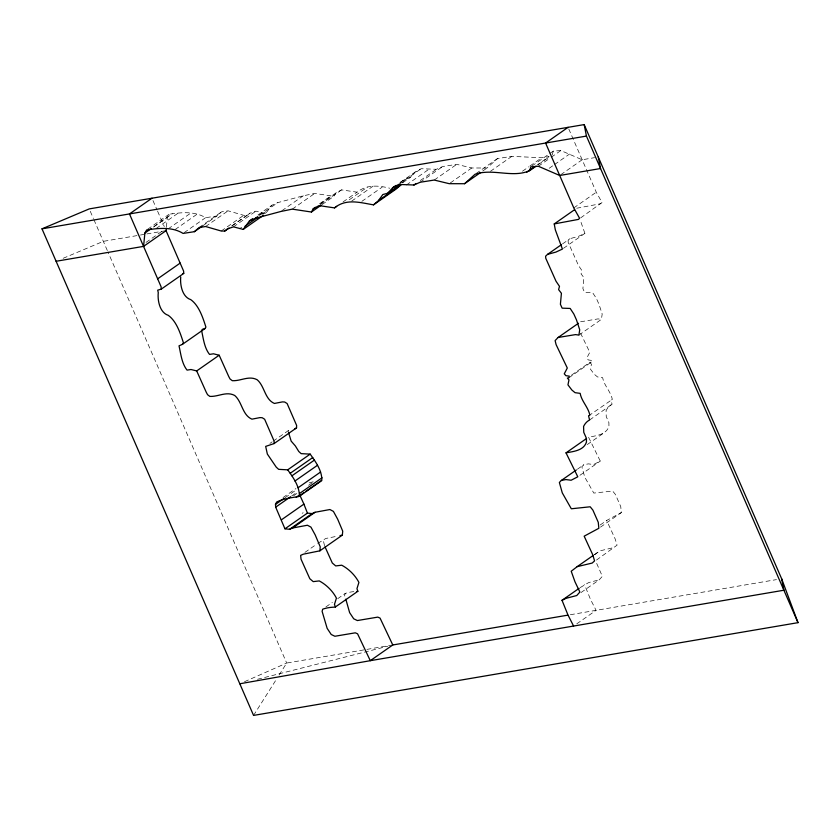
<?xml version="1.0" encoding="UTF-8"?>
<svg xmlns="http://www.w3.org/2000/svg" width="840" height="840" viewBox="0 0 840 840"><rect width="100%" height="100%" fill="white"/><g stroke="black" fill="none" stroke-linecap="round" stroke-linejoin="round"><path stroke-width="0.63" stroke-dasharray="4.2 3.15" d="M166.415 227.031L167.37 217.34L169.124 214.242C181.136 212.405 194.796 210.987 205.548 217.707L216.835 215.975L221.624 211.816L228.113 210.819L243.726 215.313L247.212 215.355L249.827 213.234L255.948 211.145L265.713 213.685M578.918 335.097L601.409 319.379L602.186 314.034L598.952 304.164L596.348 298.347L592.651 292.73L584.619 292.457L582.897 288.593L583.895 277.568L581.07 273.893L581.984 270.659L578.519 265.534L568.218 242.508L568.102 240.482L570.034 238.655L578.424 236.376L584.892 233.363L580.251 220.101M353.808 591.623A77.07 50.463 55.1 0 0 345.188 593.46L344.6 595.634L345.167 596.915M568.837 377.811L591.328 362.103L591.791 360.433L588.368 359.961L586.75 358.124L589.785 352.317L580.724 333.512M552.163 154.928L553.245 151.116L560.857 150.549L582.173 159.768L594.552 157.657M322.13 204.53L333.911 196.308L335.695 193.116L341.523 189.882L357.01 192.171C366.881 184.433 378.431 185.335 389.739 188.223M266.312 212.636L271.897 205.244L277.841 202.597L303.282 195.783L314.758 193.431L333.911 196.308M253.565 715.407L276.339 679.413M279.101 675.045L286.692 663.044L365.61 649.603M402.444 182.837L405.29 178.857L410.245 177.492L415.202 172.001L421.166 168.714L436.401 169.291L442.659 166.541L456.74 164.346L471.733 167.979L487.043 168.011L497.469 158.592L511.844 156.356L541.758 157.752L549.066 156.618L537.285 164.85M580.682 217.875L602.049 202.503L596.274 192.213L568.071 127.334M581.049 592.525L599.256 579.81L602.353 576.335L595.78 561.372M571.63 375.07L589.837 362.355L591.454 364.203L590.436 369.149L594.342 374.315L597.524 376.95L602.648 377.654C604.044 385.613 610.754 391.461 612.328 399.409L611.058 400.176L612.077 404.281A30.261 19.814 55.1 0 0 606.06 410.729L606.239 416.608L608.895 422.583L608.948 426.353C606.26 434.889 595.938 435.771 588.504 437.147L600.275 461.087L593.607 464.531L588.389 463.869L583.832 464.73L581.837 466.746L584.766 477.173L593.796 493.07L612.675 491.075L615.374 494.403L620.75 506.604L621.327 512.579L598.847 528.287M596.495 560.049L617.075 545.171L615.122 538.85L606.648 520.475L621.327 512.579M594.688 554.768L599.634 550.946L614.702 547.333M147.714 229.204L169.124 214.242M154.088 226.475L172.294 213.759M153.447 227.062L167.37 217.34M156.156 228.48L178.647 212.772M146.034 242.403L163.17 230.433M168.137 228.89L190.628 213.181M175.161 229.509L197.642 213.801M184.139 232.669L205.548 217.707M199.143 227.525L221.624 211.816M202.923 225.708L216.835 215.975M205.622 226.527L228.113 210.819M221.235 231.021L243.726 215.313M231.63 225.95L249.827 213.234M232.218 225.823L247.212 215.355M233.468 226.853L255.948 211.145M257.985 214.966L271.897 205.244M239.495 228.816L241.637 227.315M258.772 215.345L261.975 213.108M259.634 215.313L277.841 202.597M262.143 214.274L267.488 210.536M281.873 210.746L303.282 195.783M292.278 209.139L314.758 193.431M319.589 203.753L330.298 196.277M320.702 203.584L335.695 193.116M320.103 204.845L341.523 189.882M343.088 201.905L357.01 192.171M349.325 199.752L367.521 187.036M351.645 201.138L374.126 185.43M361.872 201.338L382.211 187.131M399.935 182.595L405.29 178.857M400.207 182.48L415.202 172.001M398.675 184.422L421.166 168.714M402.749 182.732L410.245 177.492M406.413 184.989L428.894 169.281M420.346 180.516L436.401 169.291M420.168 182.249L442.659 166.541M434.259 180.054L456.74 164.346M450.324 182.941L471.733 167.979M476.06 173.554L497.469 158.592M482.759 171.003L487.043 168.011M490.434 171.318L511.844 156.356M522.49 171.213L528.917 166.73M529.988 165.974L541.758 157.752M531.836 166.078L553.245 151.116M538.251 164.651L548.961 157.164M538.377 166.257L550.148 158.025M551.219 157.279L560.857 150.549M549.192 168.273L553.476 165.28M554.547 164.535L569.53 154.066M560.763 174.731L582.173 159.768M573.794 207.921L596.274 192.213M269.955 443.405L272.097 441.903M273.168 441.157L288.75 430.343M562.538 243.894L570.034 238.655M563.482 248.325L584.892 233.363M283.059 497.553L295.911 488.576M285.054 497.731L296.887 489.457M291.732 495.936L297.087 492.198M293.612 495.768L296.825 493.521M308.606 485.3L313.961 481.551L307.933 483.242M304.931 552.384L316.712 544.152M317.782 543.407L325.784 538.472L337.606 536.141M588.567 415.884L612.328 399.409M589.586 419.99L612.077 404.281M325.92 606.932L332.346 602.438M337.691 598.7L345.188 593.46M587.275 444.56L604.401 432.59M577.405 469.214L583.832 464.73M579.936 475.293L600.275 461.087M600.222 524.969L606.648 520.475M594.29 554.694L599.634 550.946M580.22 587.58L588.683 582.572L599.256 579.81M576.807 623.805L596.075 610.333L590.457 599.288L584.504 584.587M302.201 513.293L303.135 512.736M244.503 681.702L286.692 663.044L108.035 252.158M63.189 258.279L103.331 241.343L139.178 235.242M576.712 208.226L601.02 203.658M257.512 679.287L387.723 646.254M589.837 362.355L591.328 362.103M140.459 235.022L145.583 234.15M146.864 233.929L164.777 230.874M366.901 649.383L392.774 644.973M570.35 614.723L776.475 579.611M580.598 321.772L598.017 318.895L601.409 319.379M324.524 545.716L323.127 539.669M152.985 200.582L157.091 210.032M157.605 211.218L164.283 226.569M90.279 211.312L93.408 218.516M93.933 219.723L107.51 250.96M288.151 430.689L288.362 431.644"/><path stroke-width="1.26" d="M781.63 578.728L798 622.661L253.565 715.407L42 228.837L89.229 208.908L584.168 124.593L781.63 578.728L783.899 590.226L370.293 660.681L357.567 633.801L355.288 632.825L334.887 636.258L331.223 634.494L327.149 628.351L322.108 611.341L322.707 609.168A77.07 50.463 55.1 0 1 334.404 607.152L335.37 606.984L334.467 604.37L336.431 598.133C332.776 591.055 326.34 584.672 319.242 580.913L313.226 581.626L309.824 578.739L301.035 559.199L300.647 555.376L303.293 554.19L319.872 550.83L320.24 546.851L315.2 534.923L310.926 527.111L307.419 525.242L292.614 527.982L289.569 529.294L284.959 528.812L275.678 507.161L275.478 504.42L276.644 502.047C283.784 498.372 291.743 497.826 299.313 496.304L321.804 480.596C322.214 470.715 315.714 461.895 310.181 454.125L287.7 469.833L278.659 469.34L276.276 467.187L267.351 454.062L265.671 446.397L274.06 443.583L274.134 441.105L264.642 419.244L262.185 417.721L259.959 417.606L251.916 419.16C242.203 414.992 242.246 401.94 234.717 395.483C226.443 390.999 218.295 396.911 209.811 396.396L207.564 394.695L206.209 392.144L196.697 370.933L190.995 369.506L187.058 370.125C181.755 363.437 180.884 354.081 179.015 345.849L182.364 344.389L204.845 328.671L205.916 327.127C202.892 317.656 199.017 305.55 190.733 299.618C182.238 296.961 179.917 284.739 180.747 276.959M274.06 443.583L296.541 427.875L296.615 425.397L287.123 403.536L284.666 402.014L282.44 401.898L274.397 403.452C264.695 399.284 264.736 386.221 257.197 379.774C248.923 375.281 240.786 381.203 232.291 380.688L230.044 378.987L228.701 376.435L219.177 355.226L213.476 353.798L209.538 354.417C204.236 347.729 203.364 338.373 201.495 330.131M319.872 550.83L342.353 535.122L342.72 531.143L337.68 519.215L333.406 511.392L329.899 509.534L315.094 512.264L312.05 513.587L289.569 529.294M56.102 261.272L143.577 246.372L144.89 233.047L146.643 229.95C158.655 228.123 172.305 226.706 183.067 233.415L194.355 231.693L201.852 226.453M182.364 344.389L183.435 342.836C180.401 333.365 176.536 321.269 168.252 315.326C159.758 312.669 157.437 300.447 158.267 292.667L157.7 290.168L161.27 289.118L183.761 273.409L183.593 271.068L166.058 230.664L166.299 228.239M299.313 496.304C299.733 486.423 293.233 477.603 287.7 469.833M194.355 231.693L199.143 227.525L205.622 226.527L221.235 231.021L224.732 231.063L227.346 228.942L233.468 226.853L243.233 229.404L249.417 220.952L255.35 218.305L280.802 211.491L292.278 209.139L311.43 212.016L313.215 208.824L319.032 205.59L334.519 207.89C346.238 198.219 360.213 202.629 373.517 204.855L378.536 200.54L382.798 194.565L387.765 193.2L392.721 187.709L398.675 184.422L413.921 185L420.168 182.249L434.259 180.054L449.253 183.687L464.562 183.719L474.989 174.31C492.755 168.053 512.652 178.332 529.683 170.636L530.764 166.834L538.377 166.257L559.692 175.476L600.537 168.525L598.269 157.028M578.456 323.264L558.117 337.481L555.114 340.599L556.101 344.631L567.304 368.025L564.27 373.832L565.887 375.669L569.31 376.142L568.837 377.811L567.347 378.063L568.974 379.911L567.956 384.856L571.861 390.022L575.043 392.669L580.167 393.362C581.553 401.32 588.273 407.169 589.837 415.128L588.567 415.884L589.586 419.99A30.261 19.814 55.1 0 0 583.579 426.437L583.758 432.317L586.415 438.302L586.457 442.06C583.769 450.597 573.457 451.479 566.013 452.855L577.794 476.794L571.116 480.239L565.908 479.577L561.351 480.438L559.356 482.465L562.286 492.891L571.316 508.778L590.195 506.782L592.893 510.111L598.269 522.312L598.847 528.287L584.168 536.183L592.641 554.558L594.583 560.879L592.211 563.042L577.154 566.664L571.221 571.242L574.959 581.752L579.873 592.043L576.775 595.518L566.202 598.29L562.013 600.296L567.976 614.996L573.594 626.052M561.466 244.64L547.554 254.363L545.611 256.19L545.738 258.216L556.028 281.243L559.503 286.367L558.59 289.601L561.414 293.286L560.406 304.3L562.139 308.165L570.171 308.438L573.867 314.066L576.471 319.872L579.705 329.752L578.918 335.097L575.537 334.604L558.117 337.481M151.956 198.219L129.476 213.927L161.102 286.776L161.27 289.118M144.89 233.047L151.305 228.564M143.577 246.372L166.058 230.664M224.732 231.063L229.005 228.071M157.678 278.806L180.169 263.099M249.417 220.952L252.63 218.704M255.35 218.305L257.491 216.815M245.007 226.244L257.859 217.266M243.233 229.404L263.571 215.187M313.215 208.824L315.357 207.322M311.43 212.016L321.058 205.286M334.519 207.89L336.661 206.388M392.721 187.709L395.934 185.462M387.765 193.2L400.606 184.222M378.536 200.54L401.016 184.832L396.007 189.137L373.517 204.855M413.921 185L416.062 183.509M196.697 370.933L219.177 355.226M464.562 183.719L480.617 172.494M568.071 127.334L545.591 143.041L573.794 207.921L579.558 218.222L578.54 219.377L554.232 223.934L555.324 229.834L562.412 249.071L555.933 252.084L547.554 254.363M526.586 172.326L533.001 167.843M529.683 170.636L536.109 166.142M554.232 223.934L574.571 209.716M290.283 473.245L312.764 457.538M291.931 475.808L314.412 460.1M294.966 481.005L317.457 465.297M298.074 487.746L320.565 472.038M275.478 504.42L284.036 498.435M275.678 507.161L290.661 496.692M299.596 493.479L322.077 477.761M296.216 497.301L298.358 495.81M298.284 496.64L303.639 492.891M305.781 491.4L320.764 480.921M281.421 519.823L303.901 504.105L299.723 494.907M284.959 528.812L307.44 513.104L312.05 513.587M292.614 527.982L315.094 512.264M335.37 606.984L357.861 591.276L356.958 588.662L358.911 582.425C355.268 575.348 348.82 568.964 341.723 565.204L335.717 565.919L332.304 563.021L325.028 546.84M566.013 452.855L586.362 438.638M561.351 480.438L576.345 469.969M567.767 615.163L392.774 644.973L370.293 660.681L239.809 683.771M577.154 566.664L593.219 555.44M562.013 600.296L579.149 588.325M294.767 428.894L296.541 427.875M204.845 328.671L202.356 329.312M339.98 535.626L342.353 535.122M356.885 591.444L357.861 591.276M42 228.837L586.436 136.08L798 622.661M182.511 273.63L183.761 273.409M310.181 454.125L301.14 453.632L298.767 451.479L295.375 445.967L291.165 441.126L288.572 432.6M392.774 644.973L380.048 618.093L377.78 617.117L357.368 620.55L353.703 618.786L349.629 612.633L345.807 599.162M303.901 504.105L307.44 513.104M584.168 124.593L586.436 136.08"/></g></svg>
